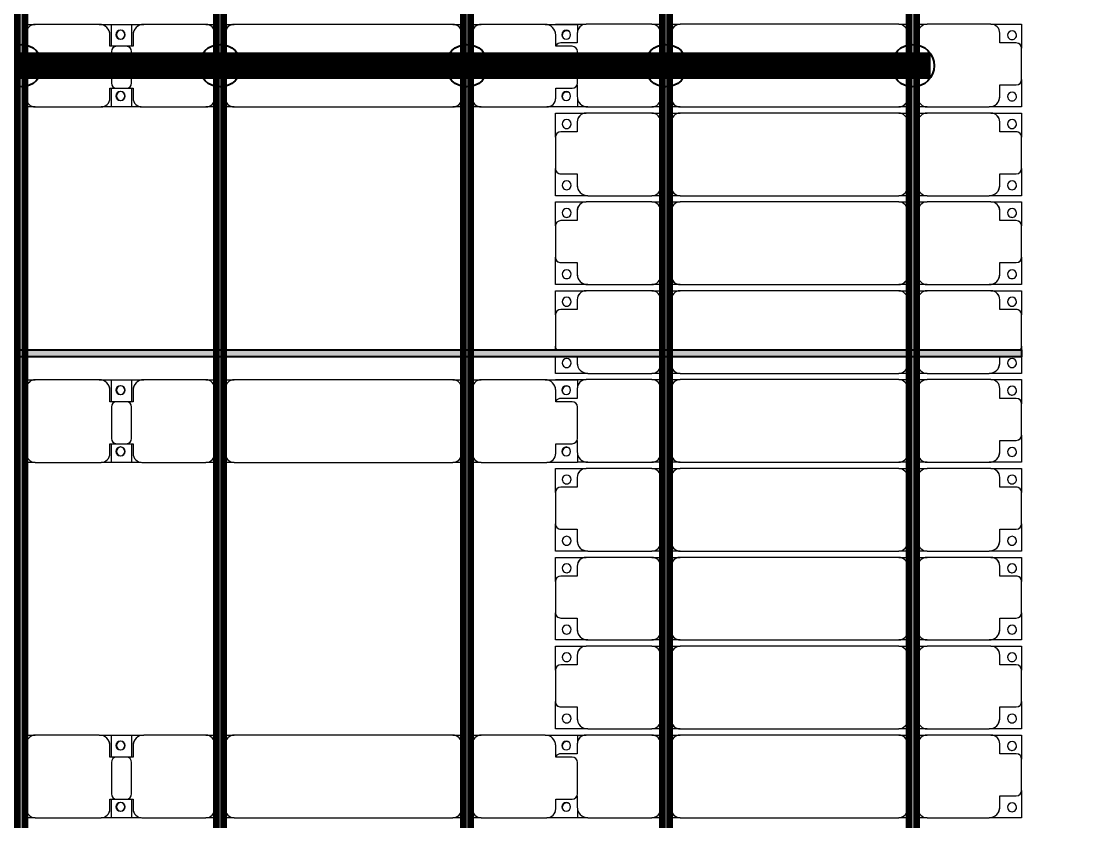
# Model space of a CAD drawing. Header units: millimetres. Extents: x 312848 to 517332, y -142134 to -35114.
# Drawn here: x 394305 to 400254, y -97578 to -93078 of the extents above; entities that cross this region are included whole.
import ezdxf

# ---------------------------------------------------------------- set-up
doc = ezdxf.new("R2010")
doc.units = ezdxf.units.MM
for name, color, linetype, lineweight in [('A-ANNO-DIMS', 211, 'Continuous', 9), ('A-ANNO-DIMS-500', 211, 'Continuous', 9), ('A-GENM', 13, 'Continuous', 9), ('S-BEAM', 12, 'Continuous', 9)]:
    doc.layers.add(name, color=color, linetype=linetype, lineweight=lineweight)
doc.layers.add('GC-HOP 40x60 GIA CUONG', color=1, linetype='Continuous')
doc.styles.add('Trebuchet MS', font='trebuc.ttf', dxfattribs={"width": 0.8, "height": 1500})
doc.dimstyles.new('Arc_Length_-_3mm_Trebuchet_MS_3', dxfattribs={"dimscale": 304.8, "dimtxt": 1546.42636, "dimasz": 1.64042, "dimexe": 2.46063, "dimexo": 2.46063, "dimgap": 0.492126, "dimtad": 1, "dimdec": 0, "dimrnd": 10, "dimzin": 0, "dimdsep": 46, "dimtxsty": 'Trebuchet MS', "dimblk1": 'OBLIQUE', "dimblk2": 'OBLIQUE', "dimsah": 1, "dimcen": 0.09, "dimdle": 1.64042, "dimazin": 0, "dimtfac": 1, "dimtdec": 4, "dimtix": 1, "dimtmove": 0, "dimatfit": 3, "dimfxl": 1, "dimtvp": 1, "dimtfill": 1, "dimtolj": 1, "dimtzin": 0, "dimarcsym": 2})

# ---------------------------------------------------------------- blocks, each defined once
blk = doc.blocks.new('Dai phao do pin - DẢI PHAO ĐỠ PIN-67477-KHUNG KẾT CẤU BÈ PIN 3')
at = {"layer": 'A-GENM', "color": 7}
for p, q in [((65970, 241.6), (66029.7, 241.6)), ((66389.7, 241.6), (66029.7, 241.6)), ((66389.7, 241.6), (66572.2, 241.6)), ((66457.8, 241.6), (66640.3, 241.6)), ((66457.8, 118.2), (66457.8, 241.6)), ((66572.2, 241.6), (66572.2, 118.2)), ((66990.3, 241.6), (66640.3, 241.6)), ((66990.3, 241.6), (67050, 241.6)), ((67090, 241.6), (67149.7, 241.6)), ((68380.3, 241.6), (67149.7, 241.6)), ((68380.3, 241.6), (68440, 241.6)), ((68480, 241.6), (68539.7, 241.6)), ((68899.7, 241.6), (68539.7, 241.6)), ((68899.7, 241.6), (69082.2, 241.6)), ((69082.2, 241.6), (69082.2, 196.5)), ((65979.7, 191.6), (65979.7, -173.4)), ((66449.7, 118.2), (66449.7, 181.6)), ((66580.3, 181.6), (66580.3, 118.2)), ((67040.3, -173.4), (67040.3, 191.6)), ((67099.7, 191.6), (67099.7, -173.4)), ((68430.3, -173.4), (68430.3, 191.6)), ((68489.7, 191.6), (68489.7, -173.4)), ((68959.7, 118.2), (68959.7, 181.6)), ((66542.2, 118.2), (66449.7, 118.2)), ((66457.8, 88.2), (66457.8, -88.2)), ((66580.3, 118.2), (66487.8, 118.2)), ((66572.2, -88.2), (66572.2, 88.2)), ((69052.2, 118.2), (68959.7, 118.2)), ((69082.2, -88.2), (69082.2, 88.2)), ((66449.7, -173.4), (66449.7, -118.2)), ((66449.7, -118.2), (66542.2, -118.2)), ((66457.8, -223.4), (66457.8, -118.2)), ((66487.8, -118.2), (66580.3, -118.2)), ((66572.2, -118.2), (66572.2, -223.4)), ((66580.3, -118.2), (66580.3, -173.4)), ((68959.7, -173.4), (68959.7, -118.2)), ((68959.7, -118.2), (69052.2, -118.2)), ((69082.2, -169.7), (69082.2, -223.4)), ((66029.7, -223.4), (65970, -223.4)), ((66029.7, -223.4), (66399.7, -223.4)), ((66572.2, -223.4), (66399.7, -223.4)), ((66626.5, -223.4), (66457.8, -223.4)), ((66630.3, -223.4), (66990.3, -223.4)), ((67050, -223.4), (66990.3, -223.4)), ((67149.7, -223.4), (67090, -223.4)), ((67149.7, -223.4), (68380.3, -223.4)), ((68440, -223.4), (68380.3, -223.4)), ((68539.7, -223.4), (68480, -223.4)), ((68539.7, -223.4), (68909.7, -223.4)), ((69082.2, -223.4), (68909.7, -223.4))]:
    blk.add_line(p, q, dxfattribs=at)
for centre, radius, start, end in [((66029.7, 191.6), 50, 90, 180), ((66389.7, 181.6), 60, 0, 90), ((66640.3, 181.6), 60, 90, 180), ((66990.3, 191.6), 50, 0, 90), ((67149.7, 191.6), 50, 90, 180), ((67149.7, 191.6), 50, 105, 180), ((68380.3, 191.6), 50, 0, 90), ((68380.3, 191.6), 50, 15, 90), ((68539.7, 191.6), 50, 90, 180), ((68899.7, 181.6), 60, 360, 90), ((66029.7, 191.6), 50, 135, 180), ((66389.7, 181.6), 60, 0, 30), ((66508.6, 183.2), 25, 0, 180), ((66508.6, 183.2), 25, 180, 0), ((66511.4, 183.2), 25, 0, 180), ((66511.4, 183.2), 25, 180, 360), ((66640.3, 181.6), 60, 150, 180), ((66990.3, 191.6), 50, 0, 45), ((68539.7, 191.6), 50, 135, 180), ((68899.7, 181.6), 60, 360, 30), ((69018.6, 183.2), 25, 0, 180), ((69018.6, 183.2), 25, 180, 0), ((66487.8, 88.2), 30, 90, 180), ((66542.2, 88.2), 30, 0, 90), ((69052.2, 88.2), 30, 0, 90), ((66487.8, -88.2), 30, 180, 270), ((66542.2, -88.2), 30, 270, 0), ((69052.2, -88.2), 30, 270, 0), ((69052.2, -88.2), 30, 300, 330), ((66029.7, -173.4), 50, 180, 270), ((66029.7, -173.4), 50, 180, 225), ((66399.7, -173.4), 50, 270, 0), ((66399.7, -173.4), 50, 315, 0), ((66508.6, -161.8), 25, 0, 180), ((66508.6, -161.8), 25, 180, 360), ((66511.4, -161.8), 25, 0, 180), ((66511.4, -161.8), 25, 180, 0), ((66630.3, -173.4), 50, 180, 270), ((66630.3, -173.4), 50, 180, 225), ((66990.3, -173.4), 50, 270, 0), ((66990.3, -173.4), 50, 315, 0), ((67149.7, -173.4), 50, 180, 270), ((67149.7, -173.4), 50, 180, 270), ((68380.3, -173.4), 50, 270, 0), ((68380.3, -173.4), 50, 285, 0), ((68539.7, -173.4), 50, 180, 270), ((68539.7, -173.4), 50, 180, 225), ((68909.7, -173.4), 50, 270, 0), ((68909.7, -173.4), 50, 315, 0), ((69018.6, -161.8), 25, 0, 180), ((69018.6, -161.8), 25, 180, 0)]:
    blk.add_arc(centre, radius, start, end, dxfattribs=at)
blk = doc.blocks.new('Dai phao do pin - DẢI PHAO ĐỠ PIN-V1-KHUNG KẾT CẤU BÈ PIN 3')
at = {"layer": 'A-GENM', "color": 7}
for p, q in [((65970, 241.6), (66029.7, 241.6)), ((66389.7, 241.6), (66029.7, 241.6)), ((66389.7, 241.6), (66572.2, 241.6)), ((66457.8, 241.6), (66640.3, 241.6)), ((66457.8, 118.2), (66457.8, 241.6)), ((66572.2, 241.6), (66572.2, 118.2)), ((66990.3, 241.6), (66640.3, 241.6)), ((66990.3, 241.6), (67050, 241.6)), ((67090, 241.6), (67149.7, 241.6)), ((68380.3, 241.6), (67149.7, 241.6)), ((68380.3, 241.6), (68440, 241.6)), ((68480, 241.6), (68539.7, 241.6)), ((68899.7, 241.6), (68539.7, 241.6)), ((68899.7, 241.6), (69082.2, 241.6)), ((69082.2, 241.6), (69082.2, 196.5)), ((65979.7, 191.6), (65979.7, -173.4)), ((66449.7, 118.2), (66449.7, 181.6)), ((66580.3, 181.6), (66580.3, 118.2)), ((67040.3, -173.4), (67040.3, 191.6)), ((67099.7, 191.6), (67099.7, -173.4)), ((68430.3, -173.4), (68430.3, 191.6)), ((68489.7, 191.6), (68489.7, -173.4)), ((68959.7, 118.2), (68959.7, 181.6)), ((66542.2, 118.2), (66449.7, 118.2)), ((66457.8, 88.2), (66457.8, -88.2)), ((66580.3, 118.2), (66487.8, 118.2)), ((66572.2, -88.2), (66572.2, 88.2)), ((69052.2, 118.2), (68959.7, 118.2)), ((69082.2, -88.2), (69082.2, 88.2)), ((66449.7, -173.4), (66449.7, -118.2)), ((66449.7, -118.2), (66542.2, -118.2)), ((66457.8, -223.4), (66457.8, -118.2)), ((66487.8, -118.2), (66580.3, -118.2)), ((66572.2, -118.2), (66572.2, -223.4)), ((66580.3, -118.2), (66580.3, -173.4)), ((68959.7, -173.4), (68959.7, -118.2)), ((68959.7, -118.2), (69052.2, -118.2)), ((69082.2, -169.7), (69082.2, -223.4)), ((66029.7, -223.4), (65970, -223.4)), ((66029.7, -223.4), (66399.7, -223.4)), ((66572.2, -223.4), (66399.7, -223.4)), ((66626.5, -223.4), (66457.8, -223.4)), ((66630.3, -223.4), (66990.3, -223.4)), ((67050, -223.4), (66990.3, -223.4)), ((67149.7, -223.4), (67090, -223.4)), ((67149.7, -223.4), (68380.3, -223.4)), ((68440, -223.4), (68380.3, -223.4)), ((68539.7, -223.4), (68480, -223.4)), ((68539.7, -223.4), (68909.7, -223.4)), ((69082.2, -223.4), (68909.7, -223.4))]:
    blk.add_line(p, q, dxfattribs=at)
for centre, radius, start, end in [((66029.7, 191.6), 50, 90, 180), ((66389.7, 181.6), 60, 0, 90), ((66640.3, 181.6), 60, 90, 180), ((66990.3, 191.6), 50, 0, 90), ((67149.7, 191.6), 50, 90, 180), ((67149.7, 191.6), 50, 105, 180), ((68380.3, 191.6), 50, 0, 90), ((68380.3, 191.6), 50, 15, 90), ((68539.7, 191.6), 50, 90, 180), ((68899.7, 181.6), 60, 360, 90), ((66029.7, 191.6), 50, 135, 180), ((66389.7, 181.6), 60, 0, 30), ((66508.6, 183.2), 25, 0, 180), ((66508.6, 183.2), 25, 180, 0), ((66511.4, 183.2), 25, 0, 180), ((66511.4, 183.2), 25, 180, 360), ((66640.3, 181.6), 60, 150, 180), ((66990.3, 191.6), 50, 0, 45), ((68539.7, 191.6), 50, 135, 180), ((68899.7, 181.6), 60, 360, 30), ((69018.6, 183.2), 25, 0, 180), ((69018.6, 183.2), 25, 180, 0), ((66487.8, 88.2), 30, 90, 180), ((66542.2, 88.2), 30, 0, 90), ((69052.2, 88.2), 30, 0, 90), ((66487.8, -88.2), 30, 180, 270), ((66542.2, -88.2), 30, 270, 0), ((69052.2, -88.2), 30, 270, 0), ((69052.2, -88.2), 30, 300, 330), ((66029.7, -173.4), 50, 180, 270), ((66029.7, -173.4), 50, 180, 225), ((66399.7, -173.4), 50, 270, 0), ((66399.7, -173.4), 50, 315, 0), ((66508.6, -161.8), 25, 0, 180), ((66508.6, -161.8), 25, 180, 360), ((66511.4, -161.8), 25, 0, 180), ((66511.4, -161.8), 25, 180, 0), ((66630.3, -173.4), 50, 180, 270), ((66630.3, -173.4), 50, 180, 225), ((66990.3, -173.4), 50, 270, 0), ((66990.3, -173.4), 50, 315, 0), ((67149.7, -173.4), 50, 180, 270), ((67149.7, -173.4), 50, 180, 270), ((68380.3, -173.4), 50, 270, 0), ((68380.3, -173.4), 50, 285, 0), ((68539.7, -173.4), 50, 180, 270), ((68539.7, -173.4), 50, 180, 225), ((68909.7, -173.4), 50, 270, 0), ((68909.7, -173.4), 50, 315, 0), ((69018.6, -161.8), 25, 0, 180), ((69018.6, -161.8), 25, 180, 0)]:
    blk.add_arc(centre, radius, start, end, dxfattribs=at)
blk = doc.blocks.new('Dầm C52 - Hộp 40x60-69555-KHUNG KẾT CẤU BÈ PIN 3')
at = {"layer": 'S-BEAM', "lineweight": 25}
blk.add_hatch(color=4, dxfattribs=at).paths.add_polyline_path([(37512.3, -20), (37702.2, -20), (37702.2, 20), (-37702.2, 20), (-37702.2, -20), (37035.7, -20)])
at = {"layer": 'S-BEAM', "color": 4, "lineweight": 25}
for p, q in [((-37702.2, 20), (37702.2, 20)), ((37702.2, 20), (37702.2, -20)), ((37702.2, -20), (-37702.2, -20))]:
    blk.add_line(p, q, dxfattribs=at)
blk = doc.blocks.new('Dải phao đi lại kèm đỡ invester - DẢI PHAO ĐI LẠI-V20-KHUNG KẾT CẤU BÈ PIN 3')
at = {"layer": 'A-GENM', "color": 7}
for p, q in [((35794.6, 1312.2), (35803.5, 1312.2)), ((36169.7, 1312.2), (36176.8, 1312.2)), ((36223.4, 1312.2), (36223.4, 1139.7)), ((36258.4, 1312.2), (36411.8, 1312.2)), ((36258.4, 1129.7), (36258.4, 1312.2)), ((36588.2, 1312.2), (36411.8, 1312.2)), ((36588.2, 1312.2), (36723.4, 1312.2)), ((36723.4, 1312.2), (36723.4, 1139.7)), ((36758.4, 1312.2), (36911.8, 1312.2)), ((36758.4, 1129.7), (36758.4, 1312.2)), ((37088.2, 1312.2), (36911.8, 1312.2)), ((37088.2, 1312.2), (37223.4, 1312.2)), ((37223.4, 1312.2), (37223.4, 1139.7)), ((37258.4, 1312.2), (37411.8, 1312.2)), ((37258.4, 1129.7), (37258.4, 1312.2)), ((37588.2, 1312.2), (37411.8, 1312.2)), ((37588.2, 1312.2), (37723.4, 1312.2)), ((37723.4, 1312.2), (37723.4, 1139.7)), ((37794.6, 1312.2), (37803.5, 1312.2)), ((38169.7, 1312.2), (38176.8, 1312.2)), ((38223.4, 1312.2), (38223.4, 1139.7)), ((38258.4, 1312.2), (38351.2, 1312.2)), ((38258.4, 1129.7), (38258.4, 1312.2)), ((38391.2, 1312.2), (38411.8, 1312.2)), ((38588.2, 1312.2), (38411.8, 1312.2)), ((38588.2, 1312.2), (38723.4, 1312.2)), ((38723.4, 1312.2), (38723.4, 1139.7)), ((38758.4, 1312.2), (38911.8, 1312.2)), ((38758.4, 1129.7), (38758.4, 1312.2)), ((39088.2, 1312.2), (38911.8, 1312.2)), ((39088.2, 1312.2), (39223.4, 1312.2)), ((39223.4, 1312.2), (39223.4, 1139.7)), ((39258.4, 1312.2), (39411.8, 1312.2)), ((39258.4, 1129.7), (39258.4, 1312.2)), ((39588.2, 1312.2), (39411.8, 1312.2)), ((39588.2, 1312.2), (39723.4, 1312.2)), ((39723.4, 1312.2), (39723.4, 1139.7)), ((39794.6, 1312.2), (39803.5, 1312.2)), ((40169.7, 1312.2), (40176.8, 1312.2)), ((40223.4, 1312.2), (40223.4, 1139.7)), ((36118.2, 1189.7), (36118.2, 1282.2)), ((36381.8, 1282.2), (36381.8, 1189.7)), ((36618.2, 1189.7), (36618.2, 1282.2)), ((36881.8, 1282.2), (36881.8, 1189.7)), ((37118.2, 1189.7), (37118.2, 1282.2)), ((37381.8, 1282.2), (37381.8, 1189.7)), ((37618.2, 1189.7), (37618.2, 1282.2)), ((38118.2, 1189.7), (38118.2, 1282.2)), ((38618.2, 1189.7), (38618.2, 1282.2)), ((38881.8, 1282.2), (38881.8, 1189.7)), ((39118.2, 1189.7), (39118.2, 1282.2)), ((39381.8, 1282.2), (39381.8, 1189.7)), ((39618.2, 1189.7), (39618.2, 1282.2)), ((40118.2, 1189.7), (40118.2, 1282.2)), ((35758.4, 1129.7), (35758.4, 1188.8)), ((35881.8, 1189.7), (35818.4, 1189.7)), ((36173.4, 1189.7), (36118.2, 1189.7)), ((36223.4, 769.7), (36223.4, 1139.7)), ((36381.8, 1189.7), (36318.4, 1189.7)), ((36673.4, 1189.7), (36618.2, 1189.7)), ((36723.4, 769.7), (36723.4, 1139.7)), ((36881.8, 1189.7), (36818.4, 1189.7)), ((37173.4, 1189.7), (37118.2, 1189.7)), ((37223.4, 769.7), (37223.4, 1139.7)), ((37381.8, 1189.7), (37318.4, 1189.7)), ((37673.4, 1189.7), (37618.2, 1189.7)), ((37723.4, 769.7), (37723.4, 1139.7)), ((37758.4, 1129.7), (37758.4, 1188.8)), ((37881.8, 1189.7), (37818.4, 1189.7)), ((38173.4, 1189.7), (38118.2, 1189.7)), ((38223.4, 769.7), (38223.4, 1139.7)), ((38351.2, 1189.7), (38318.4, 1189.7)), ((38673.4, 1189.7), (38618.2, 1189.7)), ((38723.4, 769.7), (38723.4, 1139.7)), ((38881.8, 1189.7), (38818.4, 1189.7)), ((39173.4, 1189.7), (39118.2, 1189.7)), ((39223.4, 769.7), (39223.4, 1139.7)), ((39381.8, 1189.7), (39318.4, 1189.7)), ((39673.4, 1189.7), (39618.2, 1189.7)), ((39723.4, 769.7), (39723.4, 1139.7)), ((39758.4, 1129.7), (39758.4, 1188.8)), ((39881.8, 1189.7), (39818.4, 1189.7)), ((40173.4, 1189.7), (40118.2, 1189.7)), ((40223.4, 769.7), (40223.4, 1139.7)), ((35758.4, 1129.7), (35758.4, 769.7)), ((36258.4, 1129.7), (36258.4, 769.7)), ((36758.4, 1129.7), (36758.4, 769.7)), ((37258.4, 1129.7), (37258.4, 769.7)), ((37758.4, 1129.7), (37758.4, 769.7)), ((38258.4, 1129.7), (38258.4, 769.7)), ((38758.4, 1129.7), (38758.4, 769.7)), ((39258.4, 1129.7), (39258.4, 769.7)), ((39758.4, 1129.7), (39758.4, 769.7)), ((35758.4, 710), (35758.4, 769.7)), ((35808.4, 719.7), (36173.4, 719.7)), ((36223.4, 769.7), (36223.4, 710)), ((36258.4, 710), (36258.4, 769.7)), ((36308.4, 719.7), (36673.4, 719.7)), ((36723.4, 769.7), (36723.4, 710)), ((36758.4, 710), (36758.4, 769.7)), ((36808.4, 719.7), (37173.4, 719.7)), ((37223.4, 769.7), (37223.4, 710)), ((37258.4, 710), (37258.4, 769.7)), ((37308.4, 719.7), (37673.4, 719.7)), ((37723.4, 769.7), (37723.4, 710)), ((37758.4, 710), (37758.4, 769.7)), ((37808.4, 719.7), (38173.4, 719.7)), ((38223.4, 769.7), (38223.4, 710)), ((38258.4, 710), (38258.4, 769.7)), ((38308.4, 719.7), (38351.2, 719.7)), ((38391.2, 719.7), (38673.4, 719.7)), ((38723.4, 769.7), (38723.4, 710)), ((38758.4, 710), (38758.4, 769.7)), ((38808.4, 719.7), (39173.4, 719.7)), ((39223.4, 769.7), (39223.4, 710)), ((39258.4, 710), (39258.4, 769.7)), ((39308.4, 719.7), (39673.4, 719.7)), ((39723.4, 769.7), (39723.4, 710)), ((39758.4, 710), (39758.4, 769.7)), ((39808.4, 719.7), (40173.4, 719.7)), ((40223.4, 769.7), (40223.4, 710)), ((35758.4, 610.3), (35758.4, 670)), ((36173.4, 660.3), (35808.4, 660.3)), ((36223.4, 670), (36223.4, 610.3)), ((36258.4, 610.3), (36258.4, 670)), ((36673.4, 660.3), (36308.4, 660.3)), ((36723.4, 670), (36723.4, 610.3)), ((36758.4, 610.3), (36758.4, 670)), ((37173.4, 660.3), (36808.4, 660.3)), ((37223.4, 670), (37223.4, 610.3)), ((37258.4, 610.3), (37258.4, 670)), ((37673.4, 660.3), (37308.4, 660.3)), ((37723.4, 670), (37723.4, 610.3)), ((37758.4, 610.3), (37758.4, 670)), ((38173.4, 660.3), (37808.4, 660.3)), ((38223.4, 670), (38223.4, 610.3)), ((38258.4, 610.3), (38258.4, 670)), ((38351.2, 660.3), (38308.4, 660.3)), ((38673.4, 660.3), (38391.2, 660.3)), ((38723.4, 670), (38723.4, 610.3)), ((38758.4, 610.3), (38758.4, 670)), ((39173.4, 660.3), (38808.4, 660.3)), ((39223.4, 670), (39223.4, 610.3)), ((39258.4, 610.3), (39258.4, 670)), ((39673.4, 660.3), (39308.4, 660.3)), ((39723.4, 670), (39723.4, 610.3)), ((39758.4, 610.3), (39758.4, 670)), ((40173.4, 660.3), (39808.4, 660.3)), ((40223.4, 670), (40223.4, 610.3)), ((35758.4, 610.3), (35758.4, -620.3)), ((36223.4, -620.3), (36223.4, 610.3)), ((36258.4, 610.3), (36258.4, -620.3)), ((36723.4, -620.3), (36723.4, 610.3)), ((36758.4, 610.3), (36758.4, -620.3)), ((37223.4, -620.3), (37223.4, 610.3)), ((37258.4, 610.3), (37258.4, -620.3)), ((37723.4, -620.3), (37723.4, 610.3)), ((37758.4, 610.3), (37758.4, -620.3)), ((38223.4, -620.3), (38223.4, 610.3)), ((38258.4, 610.3), (38258.4, -620.3)), ((38723.4, -620.3), (38723.4, 610.3)), ((38758.4, 610.3), (38758.4, -620.3)), ((39223.4, -620.3), (39223.4, 610.3)), ((39258.4, 610.3), (39258.4, -620.3)), ((39723.4, -620.3), (39723.4, 610.3)), ((39758.4, 610.3), (39758.4, -620.3)), ((40223.4, -620.3), (40223.4, 610.3)), ((35758.4, -680), (35758.4, -620.3)), ((36223.4, -620.3), (36223.4, -680)), ((36258.4, -680), (36258.4, -620.3)), ((36723.4, -620.3), (36723.4, -680)), ((36758.4, -680), (36758.4, -620.3)), ((37223.4, -620.3), (37223.4, -680)), ((37258.4, -680), (37258.4, -620.3)), ((37723.4, -620.3), (37723.4, -680)), ((37758.4, -680), (37758.4, -620.3)), ((38223.4, -620.3), (38223.4, -680)), ((38258.4, -680), (38258.4, -620.3)), ((38723.4, -620.3), (38723.4, -680)), ((38758.4, -680), (38758.4, -620.3)), ((39223.4, -620.3), (39223.4, -680)), ((39258.4, -680), (39258.4, -620.3)), ((39723.4, -620.3), (39723.4, -680)), ((39758.4, -680), (39758.4, -620.3)), ((40223.4, -620.3), (40223.4, -680)), ((35808.4, -670.3), (36173.4, -670.3)), ((36308.4, -670.3), (36673.4, -670.3)), ((36808.4, -670.3), (37173.4, -670.3)), ((37308.4, -670.3), (37673.4, -670.3)), ((37808.4, -670.3), (38173.4, -670.3)), ((38308.4, -670.3), (38351.2, -670.3)), ((38391.2, -670.3), (38673.4, -670.3)), ((38808.4, -670.3), (39173.4, -670.3)), ((39308.4, -670.3), (39673.4, -670.3)), ((39808.4, -670.3), (40173.4, -670.3)), ((35758.4, -779.7), (35758.4, -720)), ((36173.4, -729.7), (35808.4, -729.7)), ((36223.4, -720), (36223.4, -779.7)), ((36258.4, -779.7), (36258.4, -720)), ((36673.4, -729.7), (36308.4, -729.7)), ((36723.4, -720), (36723.4, -779.7)), ((36758.4, -779.7), (36758.4, -720)), ((37173.4, -729.7), (36808.4, -729.7)), ((37223.4, -720), (37223.4, -779.7)), ((37258.4, -779.7), (37258.4, -720)), ((37673.4, -729.7), (37308.4, -729.7)), ((37723.4, -720), (37723.4, -779.7)), ((37758.4, -779.7), (37758.4, -720)), ((38173.4, -729.7), (37808.4, -729.7)), ((38223.4, -720), (38223.4, -779.7)), ((38258.4, -779.7), (38258.4, -720)), ((38351.2, -729.7), (38308.4, -729.7)), ((38673.4, -729.7), (38391.2, -729.7)), ((38723.4, -720), (38723.4, -779.7)), ((38758.4, -779.7), (38758.4, -720)), ((39173.4, -729.7), (38808.4, -729.7)), ((39223.4, -720), (39223.4, -779.7)), ((39258.4, -779.7), (39258.4, -720)), ((39673.4, -729.7), (39308.4, -729.7)), ((39723.4, -720), (39723.4, -779.7)), ((39758.4, -779.7), (39758.4, -720)), ((40173.4, -729.7), (39808.4, -729.7)), ((40223.4, -720), (40223.4, -779.7)), ((35758.4, -779.7), (35758.4, -1129.7)), ((36223.4, -1139.7), (36223.4, -779.7)), ((36258.4, -779.7), (36258.4, -1129.7)), ((36723.4, -1139.7), (36723.4, -779.7)), ((36758.4, -779.7), (36758.4, -1129.7)), ((37223.4, -1139.7), (37223.4, -779.7)), ((37258.4, -779.7), (37258.4, -1129.7)), ((37723.4, -1139.7), (37723.4, -779.7)), ((37758.4, -779.7), (37758.4, -1129.7)), ((38223.4, -1139.7), (38223.4, -779.7)), ((38258.4, -779.7), (38258.4, -1129.7)), ((38723.4, -1139.7), (38723.4, -779.7)), ((38758.4, -779.7), (38758.4, -1129.7)), ((39223.4, -1139.7), (39223.4, -779.7)), ((39258.4, -779.7), (39258.4, -1129.7)), ((39723.4, -1139.7), (39723.4, -779.7)), ((39758.4, -779.7), (39758.4, -1129.7)), ((40223.4, -1139.7), (40223.4, -779.7)), ((35758.4, -1312.2), (35758.4, -1129.7)), ((36258.4, -1312.2), (36258.4, -1129.7)), ((36758.4, -1312.2), (36758.4, -1129.7)), ((37258.4, -1312.2), (37258.4, -1129.7)), ((37758.4, -1312.2), (37758.4, -1129.7)), ((38258.4, -1312.2), (38258.4, -1129.7)), ((38758.4, -1312.2), (38758.4, -1129.7)), ((39258.4, -1312.2), (39258.4, -1129.7)), ((39758.4, -1312.2), (39758.4, -1129.7)), ((35818.4, -1189.7), (35881.8, -1189.7)), ((35881.8, -1189.7), (35881.8, -1282.2)), ((36118.2, -1282.2), (36118.2, -1189.7)), ((36118.2, -1189.7), (36173.4, -1189.7)), ((36223.4, -1139.7), (36223.4, -1312.2)), ((36318.4, -1189.7), (36381.8, -1189.7)), ((36381.8, -1189.7), (36381.8, -1282.2)), ((36618.2, -1282.2), (36618.2, -1189.7)), ((36618.2, -1189.7), (36673.4, -1189.7)), ((36723.4, -1139.7), (36723.4, -1312.2)), ((36818.4, -1189.7), (36881.8, -1189.7)), ((36881.8, -1189.7), (36881.8, -1282.2)), ((37118.2, -1282.2), (37118.2, -1189.7)), ((37118.2, -1189.7), (37173.4, -1189.7)), ((37223.4, -1139.7), (37223.4, -1312.2)), ((37318.4, -1189.7), (37381.8, -1189.7)), ((37381.8, -1189.7), (37381.8, -1282.2)), ((37618.2, -1282.2), (37618.2, -1189.7)), ((37618.2, -1189.7), (37673.4, -1189.7)), ((37723.4, -1139.7), (37723.4, -1312.2)), ((37818.4, -1189.7), (37881.8, -1189.7)), ((37881.8, -1189.7), (37881.8, -1282.2)), ((38118.2, -1282.2), (38118.2, -1189.7)), ((38118.2, -1189.7), (38173.4, -1189.7)), ((38223.4, -1139.7), (38223.4, -1312.2)), ((38318.4, -1189.7), (38351.2, -1189.7)), ((38618.2, -1282.2), (38618.2, -1189.7)), ((38618.2, -1189.7), (38673.4, -1189.7)), ((38723.4, -1139.7), (38723.4, -1312.2)), ((38818.4, -1189.7), (38881.8, -1189.7)), ((38881.8, -1189.7), (38881.8, -1282.2)), ((39118.2, -1282.2), (39118.2, -1189.7)), ((39118.2, -1189.7), (39173.4, -1189.7)), ((39223.4, -1139.7), (39223.4, -1312.2)), ((39318.4, -1189.7), (39381.8, -1189.7)), ((39381.8, -1189.7), (39381.8, -1282.2)), ((39618.2, -1282.2), (39618.2, -1189.7)), ((39618.2, -1189.7), (39673.4, -1189.7)), ((39723.4, -1139.7), (39723.4, -1312.2)), ((39818.4, -1189.7), (39881.8, -1189.7)), ((39881.8, -1189.7), (39881.8, -1282.2)), ((40118.2, -1282.2), (40118.2, -1189.7)), ((40118.2, -1189.7), (40173.4, -1189.7)), ((40223.4, -1139.7), (40223.4, -1312.2)), ((35911.8, -1312.2), (35758.4, -1312.2)), ((35911.8, -1312.2), (36088.2, -1312.2)), ((36223.4, -1312.2), (36088.2, -1312.2)), ((36411.8, -1312.2), (36258.4, -1312.2)), ((36411.8, -1312.2), (36588.2, -1312.2)), ((36723.4, -1312.2), (36588.2, -1312.2)), ((36911.8, -1312.2), (36758.4, -1312.2)), ((36911.8, -1312.2), (37088.2, -1312.2)), ((37223.4, -1312.2), (37088.2, -1312.2)), ((37411.8, -1312.2), (37258.4, -1312.2)), ((37411.8, -1312.2), (37588.2, -1312.2)), ((37723.4, -1312.2), (37588.2, -1312.2)), ((37911.8, -1312.2), (37758.4, -1312.2)), ((37911.8, -1312.2), (38088.2, -1312.2)), ((38223.4, -1312.2), (38088.2, -1312.2)), ((38351.2, -1312.2), (38258.4, -1312.2)), ((38411.8, -1312.2), (38391.2, -1312.2)), ((38411.8, -1312.2), (38588.2, -1312.2)), ((38723.4, -1312.2), (38588.2, -1312.2)), ((38911.8, -1312.2), (38758.4, -1312.2)), ((38911.8, -1312.2), (39088.2, -1312.2)), ((39223.4, -1312.2), (39088.2, -1312.2)), ((39411.8, -1312.2), (39258.4, -1312.2)), ((39411.8, -1312.2), (39588.2, -1312.2)), ((39723.4, -1312.2), (39588.2, -1312.2)), ((39911.8, -1312.2), (39758.4, -1312.2)), ((39911.8, -1312.2), (40088.2, -1312.2)), ((40223.4, -1312.2), (40088.2, -1312.2))]:
    blk.add_line(p, q, dxfattribs=at)
for centre, radius, start, end in [((36411.8, 1282.2), 30, 90, 180), ((36411.8, 1282.2), 30, 90, 150), ((36588.2, 1282.2), 30, 0, 90), ((36588.2, 1282.2), 30, 30, 90), ((36911.8, 1282.2), 30, 90, 180), ((36911.8, 1282.2), 30, 100.20645, 150), ((37088.2, 1282.2), 30, 0, 90), ((37088.2, 1282.2), 30, 30, 90), ((37411.8, 1282.2), 30, 90, 180), ((37411.8, 1282.2), 30, 90, 150), ((37588.2, 1282.2), 30, 0, 90), ((37588.2, 1282.2), 30, 30, 90), ((38411.8, 1282.2), 30, 90, 120), ((38411.8, 1282.2), 30, 90, 120), ((38588.2, 1282.2), 30, 360, 90), ((38588.2, 1282.2), 30, 30, 90), ((38911.8, 1282.2), 30, 90, 180), ((38911.8, 1282.2), 30, 90, 150), ((39088.2, 1282.2), 30, 0, 90), ((39088.2, 1282.2), 30, 30, 90), ((39411.8, 1282.2), 30, 90, 180), ((39411.8, 1282.2), 30, 90, 150), ((39588.2, 1282.2), 30, 0, 90), ((39588.2, 1282.2), 30, 30, 90), ((35816.8, 1248.6), 25, 90, 120), ((35816.8, 1248.6), 25, 330, 90), ((36088.2, 1282.2), 30, 0, 60), ((36161.8, 1248.6), 25, 90, 120), ((36161.8, 1248.6), 25, 330, 90), ((36316.8, 1248.6), 25, 90, 270), ((36316.8, 1248.6), 25, 270, 90), ((36661.8, 1248.6), 25, 90, 270), ((36661.8, 1248.6), 25, 270, 90), ((36816.8, 1248.6), 25, 90, 270), ((36816.8, 1248.6), 25, 270, 90), ((37161.8, 1248.6), 25, 90, 270), ((37161.8, 1248.6), 25, 270, 90), ((37316.8, 1248.6), 25, 90, 270), ((37316.8, 1248.6), 25, 270, 90), ((37661.8, 1248.6), 25, 90, 270), ((37661.8, 1248.6), 25, 270, 90), ((37816.8, 1248.6), 25, 90, 120), ((37816.8, 1248.6), 25, 330, 90), ((38088.2, 1282.2), 30, 0, 60), ((38161.8, 1248.6), 25, 90, 120), ((38161.8, 1248.6), 25, 330, 90), ((38316.8, 1248.6), 25, 90, 270), ((38316.8, 1248.6), 25, 270, 90), ((38661.8, 1248.6), 25, 90, 270), ((38661.8, 1248.6), 25, 270, 90), ((38816.8, 1248.6), 25, 90, 270), ((38816.8, 1248.6), 25, 270, 90), ((39161.8, 1248.6), 25, 90, 270), ((39161.8, 1248.6), 25, 270, 90), ((39316.8, 1248.6), 25, 90, 270), ((39316.8, 1248.6), 25, 270, 90), ((39661.8, 1248.6), 25, 90, 270), ((39661.8, 1248.6), 25, 270, 90), ((39816.8, 1248.6), 25, 90, 120), ((39816.8, 1248.6), 25, 330, 90), ((40088.2, 1282.2), 30, 0, 60), ((40161.8, 1248.6), 25, 90, 120), ((40161.8, 1248.6), 25, 330, 90), ((36661.8, 1248.6), 25, 180, 195), ((37161.8, 1248.6), 25, 180, 195), ((37661.8, 1248.6), 25, 180, 195), ((38661.8, 1248.6), 25, 180, 195), ((39161.8, 1248.6), 25, 180, 195), ((39661.8, 1248.6), 25, 180, 195), ((35818.4, 1129.7), 60, 90, 180), ((35818.4, 1129.7), 60, 105, 120), ((36173.4, 1139.7), 50, 360, 90), ((36173.4, 1139.7), 50, 45, 75), ((36318.4, 1129.7), 60, 90, 180), ((36318.4, 1129.7), 60, 90, 120), ((36673.4, 1139.7), 50, 0, 90), ((36673.4, 1139.7), 50, 45, 90), ((36818.4, 1129.7), 60, 90, 180), ((36818.4, 1129.7), 60, 90, 120), ((37173.4, 1139.7), 50, 0, 90), ((37173.4, 1139.7), 50, 45, 90), ((37318.4, 1129.7), 60, 90, 180), ((37318.4, 1129.7), 60, 90, 119.03266), ((37673.4, 1139.7), 50, 0, 90), ((37673.4, 1139.7), 50, 45, 90), ((37818.4, 1129.7), 60, 90, 180), ((37818.4, 1129.7), 60, 105, 120), ((38173.4, 1139.7), 50, 0, 90), ((38173.4, 1139.7), 50, 45, 75), ((38318.4, 1129.7), 60, 90, 180), ((38318.4, 1129.7), 60, 90, 120), ((38673.4, 1139.7), 50, 360, 90), ((38673.4, 1139.7), 50, 45, 90), ((38818.4, 1129.7), 60, 90, 180), ((38818.4, 1129.7), 60, 90, 120), ((39173.4, 1139.7), 50, 0, 90), ((39173.4, 1139.7), 50, 52.39808, 90), ((39318.4, 1129.7), 60, 90, 180), ((39318.4, 1129.7), 60, 90, 120), ((39673.4, 1139.7), 50, 0, 90), ((39673.4, 1139.7), 50, 45, 90), ((39818.4, 1129.7), 60, 90, 180), ((39818.4, 1129.7), 60, 105, 120), ((40173.4, 1139.7), 50, 0, 90), ((40173.4, 1139.7), 50, 45, 75), ((35808.4, 769.7), 50, 180, 270), ((35808.4, 769.7), 50, 225, 270), ((36173.4, 769.7), 50, 270, 0), ((36173.4, 769.7), 50, 270, 315), ((36308.4, 769.7), 50, 180, 270), ((36308.4, 769.7), 50, 225, 270), ((36673.4, 769.7), 50, 270, 0), ((36673.4, 769.7), 50, 270, 315), ((36808.4, 769.7), 50, 180, 270), ((36808.4, 769.7), 50, 225, 270), ((37173.4, 769.7), 50, 270, 0), ((37173.4, 769.7), 50, 270, 315), ((37308.4, 769.7), 50, 180, 270), ((37308.4, 769.7), 50, 225, 270), ((37673.4, 769.7), 50, 270, 360), ((37673.4, 769.7), 50, 270, 315), ((37808.4, 769.7), 50, 180, 270), ((37808.4, 769.7), 50, 225, 270), ((38173.4, 769.7), 50, 270, 0), ((38173.4, 769.7), 50, 270, 315), ((38308.4, 769.7), 50, 180, 270), ((38308.4, 769.7), 50, 225, 270), ((38673.4, 769.7), 50, 270, 0), ((38673.4, 769.7), 50, 270, 315), ((38808.4, 769.7), 50, 180, 270), ((38808.4, 769.7), 50, 225, 270), ((39173.4, 769.7), 50, 270, 0), ((39173.4, 769.7), 50, 270, 307.60192), ((39308.4, 769.7), 50, 180, 270), ((39308.4, 769.7), 50, 225, 270), ((39673.4, 769.7), 50, 270, 360), ((39673.4, 769.7), 50, 270, 315), ((39808.4, 769.7), 50, 180, 270), ((39808.4, 769.7), 50, 225, 270), ((40173.4, 769.7), 50, 270, 0), ((40173.4, 769.7), 50, 270, 315), ((35808.4, 610.3), 50, 90, 180), ((35808.4, 610.3), 50, 105, 180), ((36173.4, 610.3), 50, 360, 90), ((36173.4, 610.3), 50, 15, 90), ((36308.4, 610.3), 50, 90, 180), ((36308.4, 610.3), 50, 105, 180), ((36673.4, 610.3), 50, 0, 90), ((36673.4, 610.3), 50, 15, 90), ((36808.4, 610.3), 50, 90, 180), ((36808.4, 610.3), 50, 105, 180), ((37173.4, 610.3), 50, 360, 90), ((37173.4, 610.3), 50, 15, 90), ((37308.4, 610.3), 50, 90, 180), ((37308.4, 610.3), 50, 105, 180), ((37673.4, 610.3), 50, 0, 90), ((37673.4, 610.3), 50, 15, 90), ((37808.4, 610.3), 50, 90, 180), ((37808.4, 610.3), 50, 105, 180), ((38173.4, 610.3), 50, 0, 90), ((38173.4, 610.3), 50, 15, 90), ((38308.4, 610.3), 50, 90, 180), ((38308.4, 610.3), 50, 105, 180), ((38673.4, 610.3), 50, 360, 90), ((38673.4, 610.3), 50, 15, 90), ((38808.4, 610.3), 50, 90, 180), ((38808.4, 610.3), 50, 105, 180), ((39173.4, 610.3), 50, 0, 90), ((39173.4, 610.3), 50, 52.39808, 90), ((39308.4, 610.3), 50, 90, 180), ((39308.4, 610.3), 50, 105, 180), ((39673.4, 610.3), 50, 0, 90), ((39673.4, 610.3), 50, 15, 90), ((39808.4, 610.3), 50, 90, 180), ((39808.4, 610.3), 50, 105, 180), ((40173.4, 610.3), 50, 0, 90), ((40173.4, 610.3), 50, 15, 90), ((39173.4, 610.3), 50, 15, 45), ((35808.4, -620.3), 50, 180, 270), ((35808.4, -620.3), 50, 195, 270), ((36173.4, -620.3), 50, 270, 0), ((36173.4, -620.3), 50, 270, 0), ((36308.4, -620.3), 50, 180, 270), ((36308.4, -620.3), 50, 195, 270), ((36673.4, -620.3), 50, 270, 0), ((36673.4, -620.3), 50, 270, 0), ((36808.4, -620.3), 50, 180, 270), ((36808.4, -620.3), 50, 195, 270), ((37173.4, -620.3), 50, 270, 0), ((37173.4, -620.3), 50, 270, 0), ((37308.4, -620.3), 50, 180, 270), ((37308.4, -620.3), 50, 195, 270), ((37673.4, -620.3), 50, 270, 360), ((37673.4, -620.3), 50, 270, 360), ((37808.4, -620.3), 50, 180, 270), ((37808.4, -620.3), 50, 195, 270), ((38173.4, -620.3), 50, 270, 0), ((38173.4, -620.3), 50, 270, 0), ((38308.4, -620.3), 50, 180, 270), ((38308.4, -620.3), 50, 195, 270), ((38673.4, -620.3), 50, 270, 0), ((38673.4, -620.3), 50, 270, 0), ((38808.4, -620.3), 50, 180, 270), ((38808.4, -620.3), 50, 195, 270), ((39173.4, -620.3), 50, 270, 0), ((39173.4, -620.3), 50, 315, 0), ((39308.4, -620.3), 50, 180, 270), ((39308.4, -620.3), 50, 195, 270), ((39673.4, -620.3), 50, 270, 0), ((39673.4, -620.3), 50, 270, 0), ((39808.4, -620.3), 50, 180, 270), ((39808.4, -620.3), 50, 195, 270), ((40173.4, -620.3), 50, 270, 0), ((40173.4, -620.3), 50, 270, 0), ((39173.4, -620.3), 50, 270, 307.60192), ((35808.4, -779.7), 50, 90, 180), ((35808.4, -779.7), 50, 90, 135), ((36173.4, -779.7), 50, 0, 90), ((36173.4, -779.7), 50, 45, 90), ((36308.4, -779.7), 50, 90, 180), ((36308.4, -779.7), 50, 90, 135), ((36673.4, -779.7), 50, 360, 90), ((36673.4, -779.7), 50, 45, 90), ((36808.4, -779.7), 50, 90, 180), ((36808.4, -779.7), 50, 90, 135), ((37173.4, -779.7), 50, 360, 90), ((37173.4, -779.7), 50, 45, 90), ((37308.4, -779.7), 50, 90, 180), ((37308.4, -779.7), 50, 90, 135), ((37673.4, -779.7), 50, 0, 90), ((37673.4, -779.7), 50, 45, 90), ((37808.4, -779.7), 50, 90, 180), ((37808.4, -779.7), 50, 90, 135), ((38173.4, -779.7), 50, 360, 90), ((38173.4, -779.7), 50, 45, 90), ((38308.4, -779.7), 50, 90, 180), ((38308.4, -779.7), 50, 90, 135), ((38673.4, -779.7), 50, 360, 90), ((38673.4, -779.7), 50, 45, 90), ((38808.4, -779.7), 50, 90, 180), ((38808.4, -779.7), 50, 90, 135), ((39173.4, -779.7), 50, 360, 90), ((39173.4, -779.7), 50, 52.39808, 90), ((39308.4, -779.7), 50, 90, 180), ((39308.4, -779.7), 50, 90, 135), ((39673.4, -779.7), 50, 0, 90), ((39673.4, -779.7), 50, 45, 90), ((39808.4, -779.7), 50, 90, 180), ((39808.4, -779.7), 50, 90, 135), ((40173.4, -779.7), 50, 360, 90), ((40173.4, -779.7), 50, 45, 90), ((35818.4, -1129.7), 60, 180, 270), ((36318.4, -1129.7), 60, 180, 270), ((36818.4, -1129.7), 60, 180, 270), ((37318.4, -1129.7), 60, 180, 270), ((37818.4, -1129.7), 60, 180, 270), ((38318.4, -1129.7), 60, 180, 270), ((38818.4, -1129.7), 60, 180, 270), ((39318.4, -1129.7), 60, 180, 270), ((39818.4, -1129.7), 60, 180, 270), ((35818.4, -1129.7), 60, 240, 270), ((36173.4, -1139.7), 50, 270, 360), ((36173.4, -1139.7), 50, 270, 315), ((36318.4, -1129.7), 60, 240, 270), ((36673.4, -1139.7), 50, 270, 360), ((36673.4, -1139.7), 50, 270, 315), ((36818.4, -1129.7), 60, 240, 270), ((37173.4, -1139.7), 50, 270, 360), ((37173.4, -1139.7), 50, 270, 315), ((37318.4, -1129.7), 60, 240.96734, 270), ((37673.4, -1139.7), 50, 270, 360), ((37673.4, -1139.7), 50, 270, 315), ((37818.4, -1129.7), 60, 240, 270), ((38173.4, -1139.7), 50, 270, 0), ((38173.4, -1139.7), 50, 270, 315), ((38318.4, -1129.7), 60, 240, 270), ((38673.4, -1139.7), 50, 270, 360), ((38673.4, -1139.7), 50, 270, 315), ((38818.4, -1129.7), 60, 240, 270), ((39173.4, -1139.7), 50, 270, 360), ((39173.4, -1139.7), 50, 270, 307.60192), ((39318.4, -1129.7), 60, 240, 270), ((39673.4, -1139.7), 50, 270, 360), ((39673.4, -1139.7), 50, 270, 315), ((39818.4, -1129.7), 60, 240, 270), ((40173.4, -1139.7), 50, 270, 0), ((40173.4, -1139.7), 50, 270, 315), ((35816.8, -1258.6), 25, 90, 270), ((35816.8, -1258.6), 25, 270, 90), ((36161.8, -1258.6), 25, 90, 270), ((36161.8, -1258.6), 25, 270, 90), ((36316.8, -1258.6), 25, 90, 270), ((36316.8, -1258.6), 25, 270, 90), ((36661.8, -1258.6), 25, 90, 270), ((36661.8, -1258.6), 25, 270, 90), ((36816.8, -1258.6), 25, 90, 270), ((36816.8, -1258.6), 25, 270, 90), ((37161.8, -1258.6), 25, 90, 270), ((37161.8, -1258.6), 25, 270, 90), ((37316.8, -1258.6), 25, 90, 270), ((37316.8, -1258.6), 25, 270, 90), ((37661.8, -1258.6), 25, 90, 270), ((37661.8, -1258.6), 25, 270, 90), ((37816.8, -1258.6), 25, 90, 270), ((37816.8, -1258.6), 25, 270, 90), ((38161.8, -1258.6), 25, 90, 270), ((38161.8, -1258.6), 25, 270, 90), ((38316.8, -1258.6), 25, 90, 270), ((38316.8, -1258.6), 25, 270, 90), ((38661.8, -1258.6), 25, 90, 270), ((38661.8, -1258.6), 25, 270, 90), ((38816.8, -1258.6), 25, 90, 270), ((38816.8, -1258.6), 25, 270, 90), ((39161.8, -1258.6), 25, 90, 270), ((39161.8, -1258.6), 25, 270, 90), ((39316.8, -1258.6), 25, 90, 270), ((39316.8, -1258.6), 25, 270, 90), ((39661.8, -1258.6), 25, 90, 270), ((39661.8, -1258.6), 25, 270, 90), ((39816.8, -1258.6), 25, 90, 270), ((39816.8, -1258.6), 25, 270, 90), ((40161.8, -1258.6), 25, 90, 270), ((40161.8, -1258.6), 25, 270, 90), ((35911.8, -1282.2), 30, 180, 270), ((35911.8, -1282.2), 30, 210, 270), ((36088.2, -1282.2), 30, 270, 360), ((36088.2, -1282.2), 30, 270, 330), ((36161.8, -1258.6), 25, 165, 180), ((36411.8, -1282.2), 30, 180, 270), ((36411.8, -1282.2), 30, 210, 270), ((36588.2, -1282.2), 30, 270, 360), ((36588.2, -1282.2), 30, 270, 330), ((36661.8, -1258.6), 25, 165, 180), ((36911.8, -1282.2), 30, 180, 270), ((36911.8, -1282.2), 30, 210, 259.79355), ((37088.2, -1282.2), 30, 270, 0), ((37088.2, -1282.2), 30, 270, 330), ((37161.8, -1258.6), 25, 165, 180), ((37411.8, -1282.2), 30, 180, 270), ((37411.8, -1282.2), 30, 210, 270), ((37588.2, -1282.2), 30, 270, 0), ((37588.2, -1282.2), 30, 270, 330), ((37661.8, -1258.6), 25, 165, 180), ((37911.8, -1282.2), 30, 180, 270), ((37911.8, -1282.2), 30, 210, 270), ((38088.2, -1282.2), 30, 270, 360), ((38088.2, -1282.2), 30, 270, 330), ((38161.8, -1258.6), 25, 165, 180), ((38411.8, -1282.2), 30, 240, 270), ((38411.8, -1282.2), 30, 240, 270), ((38588.2, -1282.2), 30, 270, 0), ((38588.2, -1282.2), 30, 270, 330), ((38661.8, -1258.6), 25, 165, 180), ((38911.8, -1282.2), 30, 180, 270), ((38911.8, -1282.2), 30, 210, 270), ((39088.2, -1282.2), 30, 270, 360), ((39088.2, -1282.2), 30, 270, 330), ((39161.8, -1258.6), 25, 165, 180), ((39411.8, -1282.2), 30, 180, 270), ((39411.8, -1282.2), 30, 210, 270), ((39588.2, -1282.2), 30, 270, 0), ((39588.2, -1282.2), 30, 270, 330), ((39661.8, -1258.6), 25, 165, 180), ((39911.8, -1282.2), 30, 180, 270), ((39911.8, -1282.2), 30, 210, 270), ((40088.2, -1282.2), 30, 270, 360), ((40088.2, -1282.2), 30, 270, 330), ((40161.8, -1258.6), 25, 165, 180)]:
    blk.add_arc(centre, radius, start, end, dxfattribs=at)
blk = doc.blocks.new('Dầm C52 - Dầm C52-66353-KHUNG KẾT CẤU BÈ PIN 3')
at = {"layer": 'S-BEAM', "lineweight": 140}
blk.add_hatch(color=1, dxfattribs=at).paths.add_polyline_path([(-45616.3, 20), (-45616.3, -20), (45616.3, -20), (45616.3, 20), (-45569, 20)])
at = {"layer": 'S-BEAM', "color": 1, "lineweight": 140}
for p, q in [((-45616.3, 20), (45616.3, 20)), ((45616.3, -20), (-45616.3, -20))]:
    blk.add_line(p, q, dxfattribs=at)
blk = doc.blocks.new('Dầm C52 - Dầm C52-V13-KHUNG KẾT CẤU BÈ PIN 3')
at = {"layer": 'S-BEAM', "lineweight": 140}
blk.add_hatch(color=1, dxfattribs=at).paths.add_polyline_path([(-45616.3, 20), (-45616.3, -20), (45616.3, -20), (45616.3, 20), (-45569, 20)])
at = {"layer": 'S-BEAM', "color": 1, "lineweight": 140}
for p, q in [((-45616.3, 20), (45616.3, 20)), ((45616.3, -20), (-45616.3, -20))]:
    blk.add_line(p, q, dxfattribs=at)
blk = doc.blocks.new('be pin 3_rvt-1-KHUNG KẾT CẤU BÈ PIN 3')
at = {"layer": 'A-GENM', "color": 4, "lineweight": 25, "rotation": 90.00000000000026}
blk.add_blockref('Dải phao đi lại kèm đỡ invester - DẢI PHAO ĐI LẠI-V20-KHUNG KẾT CẤU BÈ PIN 3', (398624.7, -133318.6), dxfattribs=at)
at = {"layer": 'A-GENM', "color": 4, "lineweight": 25}
for name, p in [('Dai phao do pin - DẢI PHAO ĐỠ PIN-67477-KHUNG KẾT CẤU BÈ PIN 3', (328354.7, -93337.3)), ('Dai phao do pin - DẢI PHAO ĐỠ PIN-V1-KHUNG KẾT CẤU BÈ PIN 3', (328354.7, -95337.3)), ('Dai phao do pin - DẢI PHAO ĐỠ PIN-67477-KHUNG KẾT CẤU BÈ PIN 3', (328354.7, -97337.3))]:
    blk.add_blockref(name, p, dxfattribs=at)
at = {"layer": 'S-BEAM', "color": 4, "lineweight": 25, "rotation": 89.99999999999962}
for name, p in [('Dầm C52 - Dầm C52-V13-KHUNG KẾT CẤU BÈ PIN 3', (394304.7, -88363.7)), ('Dầm C52 - Dầm C52-V13-KHUNG KẾT CẤU BÈ PIN 3', (395424.7, -88363.7)), ('Dầm C52 - Dầm C52-V13-KHUNG KẾT CẤU BÈ PIN 3', (396814.7, -88363.7)), ('Dầm C52 - Dầm C52-66353-KHUNG KẾT CẤU BÈ PIN 3', (397934.7, -88363.7)), ('Dầm C52 - Dầm C52-V13-KHUNG KẾT CẤU BÈ PIN 3', (399324.7, -88363.7))]:
    blk.add_blockref(name, p, dxfattribs=at)
at = {"layer": 'S-BEAM', "color": 4, "lineweight": 25}
blk.add_blockref('Dầm C52 - Hộp 40x60-69555-KHUNG KẾT CẤU BÈ PIN 3', (362234.7, -94947.4), dxfattribs=at)
blk = doc.blocks.new('DIMBLOCK5-KHUNG KẾT CẤU BÈ PIN 3')
at = {"layer": 'A-ANNO-DIMS-500', "transparency": 16777216}
for p, q in [((413167.6, -113837.3), (413167.6, -42837.3)), ((413167.6, -43337.3), (399246.1, -43337.3)), ((413167.6, -43337.3), (413917.6, -43337.3)), ((413167.6, -113337.3), (412417.6, -113337.3)), ((413167.6, -113337.3), (413564, -113337.3))]:
    blk.add_line(p, q, dxfattribs=at)
at = {"layer": 'A-ANNO-DIMS-500', "lineweight": 70, "transparency": 16777216}
for p, q in [((413167.6, -43337.3), (412917.6, -43087.3)), ((413167.6, -43337.3), (413417.6, -43587.3)), ((413167.6, -113337.3), (412917.6, -113087.3)), ((413167.6, -113337.3), (413417.6, -113587.3))]:
    blk.add_line(p, q, dxfattribs=at)
at = {"layer": 'A-ANNO-DIMS-500', "color": 0, "transparency": 16777216, "insert": (411098.2, -80303.1), "char_height": 1500, "width": 4717.911, "attachment_point": 1, "rotation": 90, "line_spacing_factor": 1.048425, "style": 'Trebuchet MS', "bg_fill": 3, "box_fill_scale": 1.25, "bg_fill_color": 256, "bg_fill_true_color": 13158600, "bg_fill_transparency": 0}
blk.add_mtext('70000', dxfattribs=at)
blk = doc.blocks.new('_Oblique')
at = {"color": 0, "linetype": 'ByBlock', "lineweight": -2}
blk.add_line((-0.5, -0.5), (0.5, 0.5), dxfattribs=at)

msp = doc.modelspace()

# ---------------------------------------------------------------- linework, layer by layer
at = {"layer": 'GC-HOP 40x60 GIA CUONG'}
for centre in [(394304.7, -93328.3), (395424.7, -93328.3), (396814.7, -93328.3), (397934.7, -93328.3)]:
    msp.add_circle(centre, 120, dxfattribs=at)

# ---------------------------------------------------------------- block references
at = {"lineweight": 5}
msp.add_blockref('be pin 3_rvt-1-KHUNG KẾT CẤU BÈ PIN 3', (0, 0), dxfattribs=at)

# ---------------------------------------------------------------- next in the draw order: dimensions: what is measured, and where the dimension line sits
at = {"layer": 'A-ANNO-DIMS'}
dim = msp.add_linear_dim(base=(413167.6, -43337.3), p1=(412814, -113337.3), p2=(398496.1, -43337.3), angle=90, dimstyle='Arc_Length_-_3mm_Trebuchet_MS_3', override={"dimpost": '<>', "dimfxl": 71449.305142}, dxfattribs=at)
dim.commit()
dim.dimension.update_dxf_attribs({"geometry": 'DIMBLOCK5-KHUNG KẾT CẤU BÈ PIN 3', "text_midpoint": (412254.4, -78337.3)})

# ---------------------------------------------------------------- next in the draw order: linework, layer by layer
at = {"layer": 'GC-HOP 40x60 GIA CUONG', "const_width": 150}
msp.add_lwpolyline([(384424.7, -93328.3), (399424.7, -93328.3)], dxfattribs=at)
at = {"layer": 'GC-HOP 40x60 GIA CUONG'}
msp.add_circle((399324.7, -93328.3), 120, dxfattribs=at)

doc.saveas('drawing.dxf')
